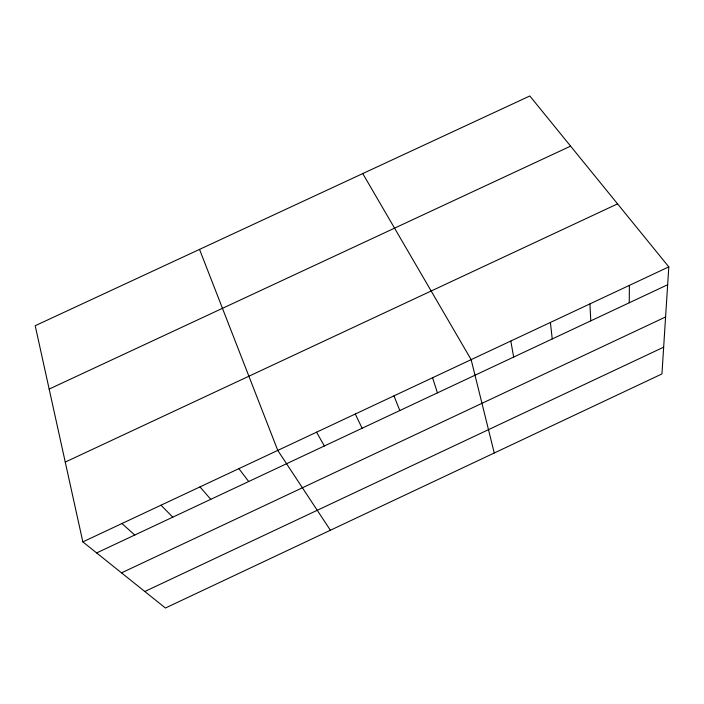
<?xml version="1.0" encoding="UTF-8"?>
<svg xmlns="http://www.w3.org/2000/svg" width="704" height="704" viewBox="0 0 704 704"><rect width="100%" height="100%" fill="white"/><g stroke="black" fill="none" stroke-linecap="round" stroke-linejoin="round"><path stroke-width="1.06" d="M629.244 302.782L629.394 285.375M668.8 266.878L661.945 373.938L165.431 608.018L82.843 541.878L35.2 325.723L529.813 95.982L668.8 266.878L82.843 541.878M121.519 572.854L665.597 316.967M144.804 591.501L663.661 347.169M96.642 552.93L667.656 284.742M65.252 462.079L617.549 203.87M49.166 389.074L570.601 146.133M121.95 523.521L134.746 535.04M160.996 505.199L172.779 517.167M199.98 486.904L210.76 499.33M238.902 468.635L248.688 481.518M330.396 530.244L277.763 450.402L199.522 249.392M362.762 173.58L471.143 359.638L494.261 452.998M316.554 432.194L324.359 445.984M355.291 414.014L362.102 428.252M393.967 395.859L399.793 410.546M432.59 377.74L437.43 392.876M510.805 341.026L513.656 357.078M550.396 322.45L552.244 338.95M589.926 303.89L590.779 320.848"/></g></svg>
